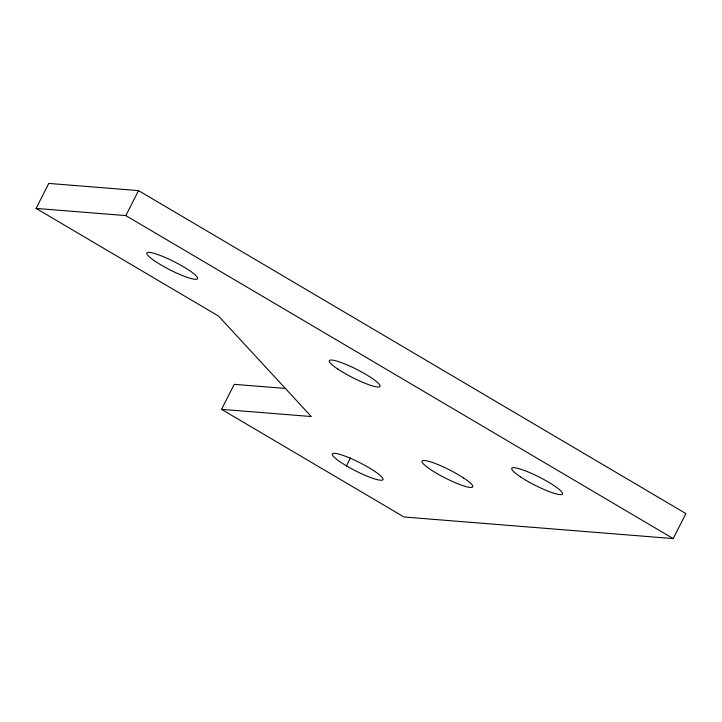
<?xml version="1.0" encoding="UTF-8"?>
<svg xmlns="http://www.w3.org/2000/svg" width="722" height="722" viewBox="0 0 722 722"><rect width="100%" height="100%" fill="white"/><g stroke="black" fill="none" stroke-linecap="round" stroke-linejoin="round"><path stroke-width="1.08" d="M221.546 409.338L311.281 416.531L218.558 316.074L36.1 208.414L48.78 183.415L138.516 190.608L685.9 513.586L673.22 538.585L404.004 516.997L221.546 409.338L234.226 384.339L285.831 388.481M36.1 208.414L125.836 215.607L138.516 190.608M346.452 465.871L350.504 457.865M125.836 215.607L673.22 538.585M463.488 477.892L457.856 474.426A28.402 4.594 26.9 0 0 421.964 461.548A28.402 4.594 26.9 0 0 458.398 483.993A28.402 4.594 26.9 0 0 463.488 477.892M346.75 466.051L341.181 462.594A28.402 4.594 26.9 0 1 347.065 456.909A28.402 4.594 26.9 0 1 383.066 479.273A28.402 4.594 26.9 0 1 346.75 466.051M155.465 261.49A28.402 4.594 26.9 0 0 197.133 279.071A28.402 4.594 26.9 0 0 164.002 256.96A28.402 4.594 26.9 0 0 155.465 261.49M520.381 476.809A28.402 4.594 26.9 0 0 562.05 494.389A28.402 4.594 26.9 0 0 528.928 472.278A28.402 4.594 26.9 0 0 520.381 476.809M337.923 369.15A28.402 4.594 26.9 0 0 379.591 386.73A28.402 4.594 26.9 0 0 346.461 364.619A28.402 4.594 26.9 0 0 337.923 369.15"/></g></svg>
